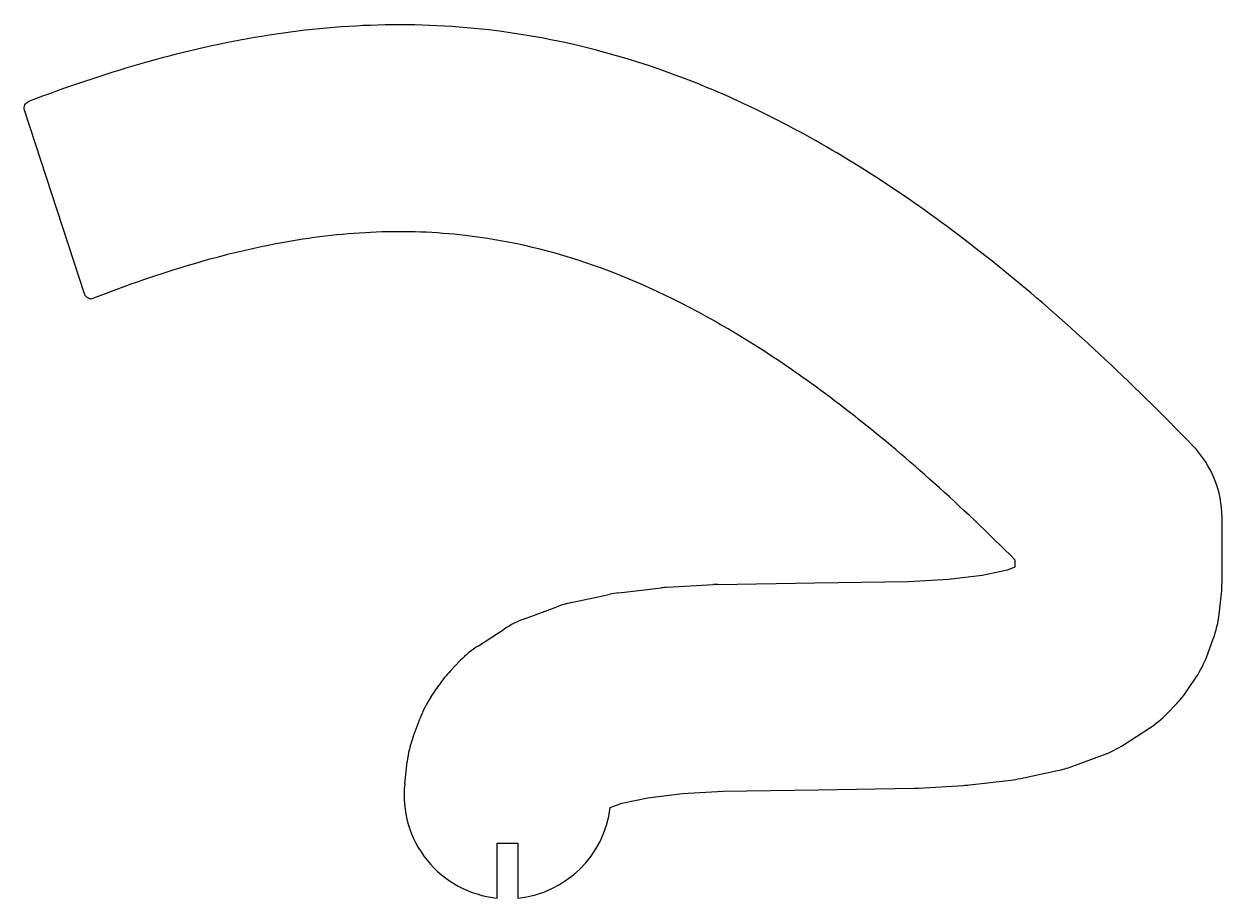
# Model space of a CAD drawing. Header units: millimetres. Extents: x -65 to 109, y 29 to 156.
import ezdxf

# ---------------------------------------------------------------- set-up
doc = ezdxf.new("R2010")
doc.units = ezdxf.units.MM
doc.layers.add('Shape2DView', color=7, linetype='CONTINUOUS')

msp = doc.modelspace()

# ---------------------------------------------------------------- linework, layer by layer
at = {"layer": 'Shape2DView'}
for p, q in [((-56.3635, 116.697), (-65.0568, 143.351)), ((108.636, 74.8668), (108.636, 84.222)), ((73.8647, 75.9088), (77.5212, 76.6833)), ((77.5212, 76.6833), (78.6357, 77.0934)), ((78.6357, 77.0934), (78.6357, 78.0864)), ((35.4899, 74.5582), (49.5871, 74.7826)), ((49.5902, 74.7827), (63.168, 74.9961)), ((63.168, 74.9961), (68.9451, 75.333)), ((68.9451, 75.333), (73.8647, 75.9088)), ((14.2481, 71.9222), (19.7679, 73.1033)), ((21.1412, 73.3311), (27.3103, 74.0623)), ((28.1899, 74.1403), (34.843, 74.5339)), ((108.219, 70.258), (108.545, 73.2238)), ((7.46915, 69.5758), (12.1745, 71.3195)), ((0.78793, 65.673), (4.51353, 68.0917)), ((106.416, 64.117), (107.365, 66.6629)), ((-3.28706, 62.0047), (-1.84331, 63.5024)), ((103.791, 59.4428), (104.88, 61.0942)), ((-6.11299, 58.1949), (-4.97614, 59.9035)), ((100.691, 55.8593), (102.083, 57.3068)), ((-8.68341, 52.4631), (-7.66088, 55.176)), ((94.4196, 51.3269), (98.0306, 53.6647)), ((-9.90817, 45.6573), (-9.55547, 48.83)), ((86.8665, 48.1555), (91.4474, 49.8411)), ((79.4043, 46.4165), (84.7952, 47.5584)), ((64.596, 45.0284), (71.1279, 45.4093)), ((71.9983, 45.4856), (78.0396, 46.1926)), ((21.584, 42.8128), (25.3639, 43.6216)), ((25.3639, 43.6216), (30.4024, 44.2188)), ((30.4024, 44.2188), (36.2913, 44.5671)), ((36.2913, 44.5671), (50.0632, 44.7864)), ((50.0632, 44.7864), (63.9584, 45.0048)), ((19.8898, 42.185), (21.584, 42.8128)), ((3.5, 37.0231), (6.5, 37.0231)), ((3.5, 29.0752), (3.5, 37.0231)), ((6.5, 37.0231), (6.5, 29.0752))]:
    msp.add_line(p, q, dxfattribs=at)
for centre, start, end in [((93.6357, 84.222), 0, 44.0187), ((49.8259, 59.7845), 90.9003, 90.9123), ((93.6357, 74.8668), -6.28824, 0), ((22.9066, 58.4354), 96.7587, 102.078), ((29.0757, 59.1665), 93.3854, 96.7587), ((35.7287, 59.5601), 90.9123, 93.3854), ((17.3867, 57.2542), 102.078, 110.333), ((12.6814, 55.5106), 110.333, 122.992), ((93.3089, 71.901), -20.4385, -6.28824), ((8.95582, 53.0918), 122.992, 136.05), ((92.3601, 69.3551), -33.4168, -20.4385), ((7.51207, 51.5942), 136.05, 146.361), ((91.2705, 67.7037), -43.8783, -33.4168), ((6.37522, 49.8856), 146.361, 159.348), ((89.8786, 66.2562), -57.0803, -43.8783), ((5.35269, 47.1727), 159.348, 173.657), ((86.2676, 63.9184), -69.7989, -57.0803), ((81.6868, 62.2328), -78.0402, -69.7989), ((5, 44), 173.657, -95.7392), ((70.2546, 60.3839), -86.6624, -83.3246), ((76.2959, 61.0909), -83.3246, -78.0402), ((63.7227, 60.0029), -89.0997, -86.6624), ((5, 44), -84.2608, -6.94991)]:
    msp.add_arc(centre, 15, start, end, dxfattribs=at)
for points, knots in [([(2.32361, 154.965), (-3.45193, 155.635), (-9.18104, 155.84), (-14.8488, 155.636), (-20.5172, 155.433), (-26.1236, 154.821), (-31.6716, 153.869), (-42.7715, 151.963), (-53.6254, 148.706), (-64.4609, 144.596)], [0.262087, 0.262087, 0.262087, 0.262087, 0.308496, 0.308496, 0.308496, 0.354905, 0.354905, 0.354905, 0.447724, 0.447724, 0.447724, 0.447724]), ([(104.422, 94.6454), (95.2503, 104.137), (86.3703, 112.388), (77.6767, 119.508), (68.9835, 126.628), (60.4742, 132.618), (52.0529, 137.558), (43.6337, 142.497), (35.2982, 146.384), (27.0075, 149.266), (18.7193, 152.149), (10.4781, 154.022), (2.32361, 154.965)], [0, 0, 0, 0, 0.0655217, 0.0655217, 0.0655217, 0.131043, 0.131043, 0.131043, 0.196565, 0.196565, 0.196565, 0.262087, 0.262087, 0.262087, 0.262087]), ([(-65.0568, 143.351), (-65.1318, 143.572), (-65.1248, 143.854), (-65.0081, 144.092), (-64.8952, 144.333), (-64.6805, 144.515), (-64.4609, 144.596)], [0, 0, 0, 0, 0.500002, 0.500002, 0.500002, 1, 1, 1, 1]), ([(-1.12941, 125.165), (-5.44509, 125.664), (-9.72722, 125.814), (-14.0456, 125.646), (-18.3632, 125.477), (-22.7178, 124.99), (-27.159, 124.204), (-36.037, 122.634), (-45.2733, 119.854), (-55.0524, 116.074)], [0.262087, 0.262087, 0.262087, 0.262087, 0.309497, 0.309497, 0.309497, 0.356907, 0.356907, 0.356907, 0.451727, 0.451727, 0.451727, 0.451727]), ([(78.6357, 78.0864), (70.6448, 86.0799), (63.048, 92.8769), (55.8129, 98.5968), (48.5774, 104.318), (41.706, 108.961), (35.1545, 112.673), (28.6013, 116.386), (22.3713, 119.171), (16.3691, 121.199), (10.3646, 123.226), (4.58564, 124.501), (-1.12941, 125.165)], [0.0109404, 0.0109404, 0.0109404, 0.0109404, 0.0737271, 0.0737271, 0.0737271, 0.136514, 0.136514, 0.136514, 0.1993, 0.1993, 0.1993, 0.262087, 0.262087, 0.262087, 0.262087]), ([(-56.3635, 116.697), (-56.29, 116.461), (-56.1005, 116.224), (-55.8418, 116.104), (-55.5853, 115.979), (-55.2816, 115.982), (-55.0524, 116.074)], [0, 0, 0, 0, 0.5, 0.5, 0.5, 1, 1, 1, 1])]:
    msp.add_open_spline(points, degree=3, knots=knots, dxfattribs=at)

doc.saveas('drawing.dxf')
